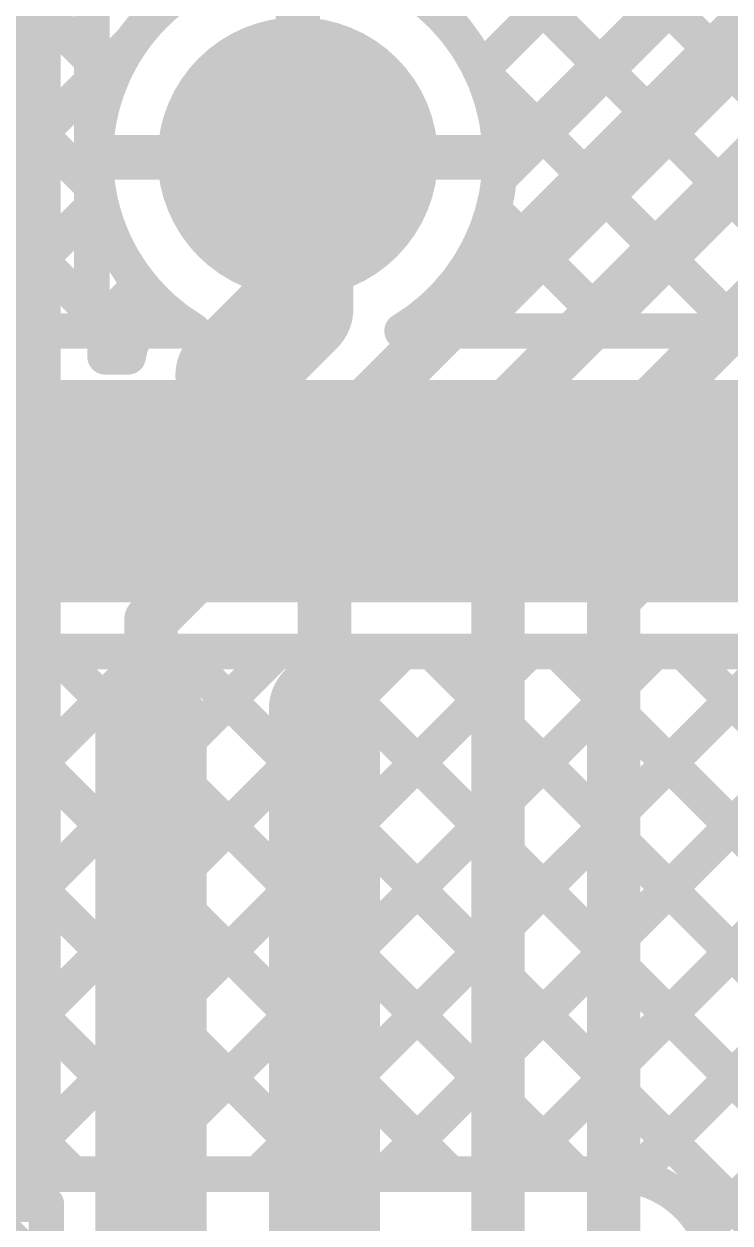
# Model space of a CAD drawing. Header units: millimetres. Extents: x 3.9 to 7.44, y 1.03 to 3.16.
# Drawn here: x 5.5685 to 5.7271, y 2.0745 to 2.344 of the extents above; entities that cross this region are included whole.
import ezdxf

# ---------------------------------------------------------------- set-up
doc = ezdxf.new("R2010")
doc.units = ezdxf.units.MM
doc.header["$MEASUREMENT"] = 0
for name, color, linetype in [('BottomLayer', 5, 'Continuous'), ('MultiLayer', 9, 'Continuous'), ('TopLayer', 1, 'Continuous'), ('TopPaste', 8, 'Continuous'), ('TopSolder', 216, 'Continuous'), ('ViaHoleLayer', 16, 'Continuous')]:
    doc.layers.add(name, color=color, linetype=linetype)

# ---------------------------------------------------------------- blocks, each defined once
blk = doc.blocks.new('PIC16F15355_I_SS_36')
at = {"layer": 'TopLayer'}
for points in [[(-0.10728, 0.07283), (-0.17618, 0.07283), (-0.10728, 0.05512), (-0.17618, 0.05512)], [(-0.10728, 0.04724), (-0.17618, 0.04724), (-0.10728, 0.02953), (-0.17618, 0.02953)], [(-0.10728, 0.02165), (-0.17618, 0.02165), (-0.10728, 0.00394), (-0.17618, 0.00394)], [(-0.10728, -0.00394), (-0.17618, -0.00394), (-0.10728, -0.02165), (-0.17618, -0.02165)], [(-0.10728, -0.02953), (-0.17618, -0.02953), (-0.10728, -0.04724), (-0.17618, -0.04724)], [(-0.10728, -0.05512), (-0.17618, -0.05512), (-0.10728, -0.07283), (-0.17618, -0.07283)], [(-0.10728, -0.08071), (-0.17618, -0.08071), (-0.10728, -0.09843), (-0.17618, -0.09843)], [(-0.10728, -0.1063), (-0.17618, -0.1063), (-0.10728, -0.12402), (-0.17618, -0.12402)], [(-0.10728, -0.13189), (-0.17618, -0.13189), (-0.10728, -0.14961), (-0.17618, -0.14961)], [(-0.10728, -0.15748), (-0.17618, -0.15748), (-0.10728, -0.1752), (-0.17618, -0.1752)]]:
    blk.add_solid(points, dxfattribs=at)
at = {"layer": 'TopPaste'}
for points in [[(-0.10728, 0.07283), (-0.17618, 0.07283), (-0.10728, 0.05512), (-0.17618, 0.05512)], [(-0.10728, 0.04724), (-0.17618, 0.04724), (-0.10728, 0.02953), (-0.17618, 0.02953)], [(-0.10728, 0.02165), (-0.17618, 0.02165), (-0.10728, 0.00394), (-0.17618, 0.00394)], [(-0.10728, -0.00394), (-0.17618, -0.00394), (-0.10728, -0.02165), (-0.17618, -0.02165)], [(-0.10728, -0.02953), (-0.17618, -0.02953), (-0.10728, -0.04724), (-0.17618, -0.04724)], [(-0.10728, -0.05512), (-0.17618, -0.05512), (-0.10728, -0.07283), (-0.17618, -0.07283)], [(-0.10728, -0.08071), (-0.17618, -0.08071), (-0.10728, -0.09843), (-0.17618, -0.09843)], [(-0.10728, -0.1063), (-0.17618, -0.1063), (-0.10728, -0.12402), (-0.17618, -0.12402)], [(-0.10728, -0.13189), (-0.17618, -0.13189), (-0.10728, -0.14961), (-0.17618, -0.14961)], [(-0.10728, -0.15748), (-0.17618, -0.15748), (-0.10728, -0.1752), (-0.17618, -0.1752)]]:
    blk.add_solid(points, dxfattribs=at)
at = {"layer": 'TopSolder'}
for points in [[(-0.10328, 0.10243), (-0.18018, 0.10243), (-0.10328, 0.07671), (-0.18018, 0.07671)], [(-0.10328, 0.07683), (-0.18018, 0.07683), (-0.10328, 0.05112), (-0.18018, 0.05112)], [(-0.10328, 0.05124), (-0.18018, 0.05124), (-0.10328, 0.02553), (-0.18018, 0.02553)], [(-0.10328, 0.02565), (-0.18018, 0.02565), (-0.10328, -0.00006), (-0.18018, -0.00006)], [(-0.10328, 0.00006), (-0.18018, 0.00006), (-0.10328, -0.02565), (-0.18018, -0.02565)], [(-0.10328, -0.02553), (-0.18018, -0.02553), (-0.10328, -0.05124), (-0.18018, -0.05124)], [(-0.10328, -0.05112), (-0.18018, -0.05112), (-0.10328, -0.07683), (-0.18018, -0.07683)], [(-0.10328, -0.07671), (-0.18018, -0.07671), (-0.10328, -0.10243), (-0.18018, -0.10243)], [(-0.10328, -0.1023), (-0.18018, -0.1023), (-0.10328, -0.12802), (-0.18018, -0.12802)], [(-0.10328, -0.12789), (-0.18018, -0.12789), (-0.10328, -0.15361), (-0.18018, -0.15361)], [(-0.10328, -0.15348), (-0.18018, -0.15348), (-0.10328, -0.1792), (-0.18018, -0.1792)]]:
    blk.add_solid(points, dxfattribs=at)

msp = doc.modelspace()

# ---------------------------------------------------------------- linework, layer by layer
at = {"layer": 'BottomLayer'}
for points, const_width in [([(5.67109, 2.33354), (5.968, 2.63046)], 0.008), ([(5.67527, 2.30944), (5.968, 2.60217)], 0.008), ([(5.66911, 2.275), (5.968, 2.57389)], 0.008), ([(5.48524, 2.5475), (5.75774, 2.275)], 0.008), ([(5.6974, 2.275), (5.968, 2.5456)], 0.008), ([(5.72568, 2.275), (5.968, 2.51732)], 0.008), ([(5.46337, 2.45623), (5.58803, 2.33157)], 0.008), ([(5.45843, 2.43288), (5.58519, 2.30612)], 0.008), ([(5.44506, 2.41797), (5.58803, 2.275)], 0.008), ([(5.49941, 2.275), (5.63599, 2.41158)], 0.008), ([(5.64958, 2.41144), (5.78602, 2.275)], 0.008), ([(5.63, 2.314), (5.63, 2.3555)], 0.01), ([(5.52769, 2.275), (5.59261, 2.33991)], 0.008), ([(5.67124, 2.33321), (5.72945, 2.275)], 0.008), ([(5.5885, 2.314), (5.63, 2.314)], 0.01), ([(5.63, 2.314), (5.6715, 2.314)], 0.01), ([(5.55598, 2.275), (5.5855, 2.30453)], 0.008), ([(5.67395, 2.30222), (5.70117, 2.275)], 0.008), ([(5.58426, 2.275), (5.59464, 2.28538)], 0.008), ([(5.66405, 2.28383), (5.67288, 2.275)], 0.008), ([(5.368, 2.275), (5.60657, 2.275)], 0.008), ([(5.65343, 2.275), (5.85009, 2.275)], 0.008), ([(5.332, 2.239), (5.865, 2.239)], 0.05), ([(5.28136, 1.88724), (5.59711, 2.203)], 0.008), ([(5.35458, 2.203), (5.865, 2.203)], 0.008), ([(5.46204, 2.203), (5.57954, 2.0855)], 0.008), ([(5.46849, 2.10266), (5.56883, 2.203)], 0.008), ([(5.49032, 2.203), (5.60782, 2.0855)], 0.008), ([(5.50534, 2.08294), (5.6254, 2.203)], 0.008), ([(5.51861, 2.203), (5.63611, 2.0855)], 0.008), ([(5.53618, 2.0855), (5.65368, 2.203)], 0.008), ([(5.54689, 2.203), (5.66439, 2.0855)], 0.008), ([(5.56447, 2.0855), (5.68197, 2.203)], 0.008), ([(5.57518, 2.203), (5.69268, 2.0855)], 0.008), ([(5.59275, 2.0855), (5.71025, 2.203)], 0.008), ([(5.60346, 2.203), (5.894, 1.91246)], 0.008), ([(5.62103, 2.0855), (5.73853, 2.203)], 0.008), ([(5.63175, 2.203), (5.894, 1.94075)], 0.008), ([(5.64932, 2.0855), (5.76682, 2.203)], 0.008), ([(5.66003, 2.203), (5.894, 1.96903)], 0.008), ([(5.6776, 2.0855), (5.7951, 2.203)], 0.008), ([(5.68831, 2.203), (5.88859, 2.00272)], 0.008), ([(5.70546, 2.08507), (5.82339, 2.203)], 0.008), ([(5.7166, 2.203), (5.89569, 2.02391)], 0.008), ([(5.72173, 2.07306), (5.85167, 2.203)], 0.008), ([(5.516, 2.0855), (5.701, 2.0855)], 0.008)]:
    msp.add_lwpolyline(points, dxfattribs=dict(at, const_width=const_width))
at = {"layer": 'BottomLayer', "const_width": 0.008}
for points in [[(5.60657, 2.275, -1.714826), (5.6755, 2.314)], [(5.6755, 2.314, -0.263304), (5.65343, 2.275)], [(5.701, 2.0855, -0.414214), (5.7245, 2.062)]]:
    msp.add_lwpolyline(points, format="xyb", dxfattribs=at)
at = {"layer": 'BottomLayer'}
for points, const_width in [([(5.61425, 2.314, 1), (5.64575, 2.314, 1)], 0.0315), ([(5.59061, 2.33991, 1), (5.59461, 2.33991, 1)], 0.004), ([(5.66909, 2.33354, 1), (5.67309, 2.33354, 1)], 0.004), ([(5.66924, 2.33321, 1), (5.67324, 2.33321, 1)], 0.004), ([(5.58603, 2.33157, 1), (5.59003, 2.33157, 1)], 0.004), ([(5.586, 2.314, 1), (5.591, 2.314, 1)], 0.005), ([(5.6275, 2.314, 1), (5.6325, 2.314, 1)], 0.005), ([(5.6275, 2.314, 1), (5.6325, 2.314, 1)], 0.005), ([(5.6275, 2.314, 1), (5.6325, 2.314, 1)], 0.005), ([(5.669, 2.314, 1), (5.674, 2.314, 1)], 0.005), ([(5.6735, 2.314, 1), (5.6775, 2.314, 1)], 0.004), ([(5.6735, 2.314, 1), (5.6775, 2.314, 1)], 0.004), ([(5.67327, 2.30944, 1), (5.67727, 2.30944, 1)], 0.004), ([(5.58319, 2.30612, 1), (5.58719, 2.30612, 1)], 0.004), ([(5.5835, 2.30453, 1), (5.5875, 2.30453, 1)], 0.004), ([(5.67195, 2.30222, 1), (5.67595, 2.30222, 1)], 0.004), ([(5.59264, 2.28538, 1), (5.59664, 2.28538, 1)], 0.004), ([(5.66205, 2.28383, 1), (5.66605, 2.28383, 1)], 0.004), ([(5.58226, 2.275, 1), (5.58626, 2.275, 1)], 0.004), ([(5.58603, 2.275, 1), (5.59003, 2.275, 1)], 0.004), ([(5.60457, 2.275, 1), (5.60857, 2.275, 1)], 0.004), ([(5.60457, 2.275, 1), (5.60857, 2.275, 1)], 0.004), ([(5.65143, 2.275, 1), (5.65543, 2.275, 1)], 0.004), ([(5.65143, 2.275, 1), (5.65543, 2.275, 1)], 0.004), ([(5.66711, 2.275, 1), (5.67111, 2.275, 1)], 0.004), ([(5.67088, 2.275, 1), (5.67488, 2.275, 1)], 0.004), ([(5.6954, 2.275, 1), (5.6994, 2.275, 1)], 0.004), ([(5.69917, 2.275, 1), (5.70317, 2.275, 1)], 0.004), ([(5.72368, 2.275, 1), (5.72768, 2.275, 1)], 0.004), ([(5.72745, 2.275, 1), (5.73145, 2.275, 1)], 0.004), ([(5.56683, 2.203, 1), (5.57083, 2.203, 1)], 0.004), ([(5.57318, 2.203, 1), (5.57718, 2.203, 1)], 0.004), ([(5.59511, 2.203, 1), (5.59911, 2.203, 1)], 0.004), ([(5.60146, 2.203, 1), (5.60546, 2.203, 1)], 0.004), ([(5.6234, 2.203, 1), (5.6274, 2.203, 1)], 0.004), ([(5.62975, 2.203, 1), (5.63375, 2.203, 1)], 0.004), ([(5.65168, 2.203, 1), (5.65568, 2.203, 1)], 0.004), ([(5.65803, 2.203, 1), (5.66203, 2.203, 1)], 0.004), ([(5.67997, 2.203, 1), (5.68397, 2.203, 1)], 0.004), ([(5.68631, 2.203, 1), (5.69031, 2.203, 1)], 0.004), ([(5.70825, 2.203, 1), (5.71225, 2.203, 1)], 0.004), ([(5.7146, 2.203, 1), (5.7186, 2.203, 1)], 0.004), ([(5.57754, 2.0855, 1), (5.58154, 2.0855, 1)], 0.004), ([(5.59075, 2.0855, 1), (5.59475, 2.0855, 1)], 0.004), ([(5.60582, 2.0855, 1), (5.60982, 2.0855, 1)], 0.004), ([(5.61903, 2.0855, 1), (5.62303, 2.0855, 1)], 0.004), ([(5.63411, 2.0855, 1), (5.63811, 2.0855, 1)], 0.004), ([(5.64732, 2.0855, 1), (5.65132, 2.0855, 1)], 0.004), ([(5.66239, 2.0855, 1), (5.66639, 2.0855, 1)], 0.004), ([(5.6756, 2.0855, 1), (5.6796, 2.0855, 1)], 0.004), ([(5.69068, 2.0855, 1), (5.69468, 2.0855, 1)], 0.004), ([(5.699, 2.0855, 1), (5.703, 2.0855, 1)], 0.004), ([(5.699, 2.0855, 1), (5.703, 2.0855, 1)], 0.004), ([(5.70346, 2.08507, 1), (5.70746, 2.08507, 1)], 0.004), ([(5.71973, 2.07306, 1), (5.72373, 2.07306, 1)], 0.004)]:
    msp.add_lwpolyline(points, format="xyb", close=True, dxfattribs=dict(at, const_width=const_width))
at = {"layer": 'MultiLayer', "const_width": 0.0315}
msp.add_lwpolyline([(5.61425, 2.314, 1), (5.64575, 2.314, 1)], format="xyb", close=True, dxfattribs=at)
at = {"layer": 'TopLayer'}
for points, const_width in [([(5.67109, 2.33354), (5.76104, 2.4235)], 0.008), ([(5.6329, 2.39984), (5.69785, 2.33489)], 0.008), ([(5.67547, 2.31251), (5.72953, 2.36657)], 0.008), ([(5.597, 2.21), (5.74157, 2.35457)], 0.012), ([(5.63, 2.314), (5.63, 2.3555)], 0.01), ([(5.58372, 2.33471), (5.58372, 2.34883)], 0.008), ([(5.58372, 2.33471), (5.58372, 2.34883)], 0.008), ([(5.58372, 2.33102), (5.59261, 2.33991)], 0.008), ([(5.58372, 2.33588), (5.58803, 2.33157)], 0.008), ([(5.58372, 2.32324), (5.58372, 2.33471)], 0.008), ([(5.67124, 2.33321), (5.68371, 2.32075)], 0.008), ([(5.636, 2.217), (5.748, 2.329)], 0.012), ([(5.58372, 2.30912), (5.58372, 2.32324)], 0.008), ([(5.58372, 2.30912), (5.58372, 2.32324)], 0.008), ([(5.63, 2.28), (5.63, 2.314)], 0.025), ([(5.5885, 2.314), (5.63, 2.314)], 0.01), ([(5.63, 2.314), (5.6715, 2.314)], 0.01), ([(5.58372, 2.29765), (5.58372, 2.30912)], 0.008), ([(5.675, 2.224), (5.75439, 2.30339)], 0.012), ([(5.58372, 2.28353), (5.58372, 2.29765)], 0.008), ([(5.58372, 2.28353), (5.58372, 2.29765)], 0.008), ([(5.615, 2.265), (5.63, 2.28)], 0.025), ([(5.58372, 2.27506), (5.58372, 2.28353)], 0.008), ([(5.58432, 2.27506), (5.59464, 2.28538)], 0.008), ([(5.58372, 2.27931), (5.59223, 2.2708)], 0.008), ([(5.701, 2.215), (5.7638, 2.2778)], 0.012), ([(5.58672, 2.2692), (5.58672, 2.27506)], 0.008), ([(5.58672, 2.2692), (5.59188, 2.2692)], 0.008), ([(5.6022, 2.2522), (5.615, 2.265)], 0.012), ([(5.53827, 2.2522), (5.6022, 2.2522)], 0.012), ([(5.675, 1.993), (5.675, 2.224)], 0.012), ([(5.636, 2.19), (5.636, 2.217)], 0.012), ([(5.701, 2.062), (5.701, 2.215)], 0.012), ([(5.597, 2.187), (5.597, 2.21)], 0.012), ([(5.636, 1.841), (5.636, 2.19)], 0.025), ([(5.597, 1.894), (5.597, 2.187)], 0.025), ([(5.49282, 2.0788), (5.5735, 2.0788)], 0.008), ([(5.55795, 2.0788), (5.5735, 2.06326)], 0.008), ([(5.5735, 1.90373), (5.5735, 2.0788)], 0.008)]:
    msp.add_lwpolyline(points, dxfattribs=dict(at, const_width=const_width))
at = {"layer": 'TopLayer', "const_width": 0.008}
for points in [[(5.59822, 2.28145, -1.506313), (5.6755, 2.314)], [(5.59188, 2.2692, -0.149954), (5.59822, 2.28145)]]:
    msp.add_lwpolyline(points, format="xyb", dxfattribs=at)
at = {"layer": 'TopLayer'}
for points, const_width in [([(5.61425, 2.314, 1), (5.64575, 2.314, 1)], 0.0315), ([(5.59061, 2.33991, 1), (5.59461, 2.33991, 1)], 0.004), ([(5.58172, 2.33588, 1), (5.58572, 2.33588, 1)], 0.004), ([(5.58172, 2.33471, 1), (5.58572, 2.33471, 1)], 0.004), ([(5.58172, 2.33471, 1), (5.58572, 2.33471, 1)], 0.004), ([(5.58172, 2.33471, 1), (5.58572, 2.33471, 1)], 0.004), ([(5.69585, 2.33489, 1), (5.69985, 2.33489, 1)], 0.004), ([(5.66909, 2.33354, 1), (5.67309, 2.33354, 1)], 0.004), ([(5.66924, 2.33321, 1), (5.67324, 2.33321, 1)], 0.004), ([(5.58172, 2.33102, 1), (5.58572, 2.33102, 1)], 0.004), ([(5.58603, 2.33157, 1), (5.59003, 2.33157, 1)], 0.004), ([(5.58172, 2.32324, 1), (5.58572, 2.32324, 1)], 0.004), ([(5.58172, 2.32324, 1), (5.58572, 2.32324, 1)], 0.004), ([(5.58172, 2.32324, 1), (5.58572, 2.32324, 1)], 0.004), ([(5.62375, 2.314, 1), (5.63625, 2.314, 1)], 0.0125), ([(5.68171, 2.32075, 1), (5.68571, 2.32075, 1)], 0.004), ([(5.586, 2.314, 1), (5.591, 2.314, 1)], 0.005), ([(5.6275, 2.314, 1), (5.6325, 2.314, 1)], 0.005), ([(5.6275, 2.314, 1), (5.6325, 2.314, 1)], 0.005), ([(5.6275, 2.314, 1), (5.6325, 2.314, 1)], 0.005), ([(5.669, 2.314, 1), (5.674, 2.314, 1)], 0.005), ([(5.6735, 2.314, 1), (5.6775, 2.314, 1)], 0.004), ([(5.67347, 2.31251, 1), (5.67747, 2.31251, 1)], 0.004), ([(5.58172, 2.30912, 1), (5.58572, 2.30912, 1)], 0.004), ([(5.58172, 2.30912, 1), (5.58572, 2.30912, 1)], 0.004), ([(5.58172, 2.30912, 1), (5.58572, 2.30912, 1)], 0.004), ([(5.58172, 2.29765, 1), (5.58572, 2.29765, 1)], 0.004), ([(5.58172, 2.29765, 1), (5.58572, 2.29765, 1)], 0.004), ([(5.58172, 2.29765, 1), (5.58572, 2.29765, 1)], 0.004), ([(5.62375, 2.28, 1), (5.63625, 2.28, 1)], 0.0125), ([(5.62375, 2.28, 1), (5.63625, 2.28, 1)], 0.0125), ([(5.58172, 2.28353, 1), (5.58572, 2.28353, 1)], 0.004), ([(5.58172, 2.28353, 1), (5.58572, 2.28353, 1)], 0.004), ([(5.58172, 2.28353, 1), (5.58572, 2.28353, 1)], 0.004), ([(5.59264, 2.28538, 1), (5.59664, 2.28538, 1)], 0.004), ([(5.59622, 2.28145, 1), (5.60022, 2.28145, 1)], 0.004), ([(5.59622, 2.28145, 1), (5.60022, 2.28145, 1)], 0.004), ([(5.58172, 2.27931, 1), (5.58572, 2.27931, 1)], 0.004), ([(5.58172, 2.27506, 1), (5.58572, 2.27506, 1)], 0.004), ([(5.58232, 2.27506, 1), (5.58632, 2.27506, 1)], 0.004), ([(5.58472, 2.27506, 1), (5.58872, 2.27506, 1)], 0.004), ([(5.60875, 2.265, 1), (5.62125, 2.265, 1)], 0.0125), ([(5.59023, 2.2708, 1), (5.59423, 2.2708, 1)], 0.004), ([(5.58472, 2.2692, 1), (5.58872, 2.2692, 1)], 0.004), ([(5.58472, 2.2692, 1), (5.58872, 2.2692, 1)], 0.004), ([(5.58988, 2.2692, 1), (5.59388, 2.2692, 1)], 0.004), ([(5.58988, 2.2692, 1), (5.59388, 2.2692, 1)], 0.004), ([(5.612, 2.265, 1), (5.618, 2.265, 1)], 0.006), ([(5.5992, 2.2522, 1), (5.6052, 2.2522, 1)], 0.006), ([(5.5992, 2.2522, 1), (5.6052, 2.2522, 1)], 0.006), ([(5.672, 2.224, 1), (5.678, 2.224, 1)], 0.006), ([(5.672, 2.224, 1), (5.678, 2.224, 1)], 0.006), ([(5.633, 2.217, 1), (5.639, 2.217, 1)], 0.006), ([(5.633, 2.217, 1), (5.639, 2.217, 1)], 0.006), ([(5.698, 2.215, 1), (5.704, 2.215, 1)], 0.006), ([(5.698, 2.215, 1), (5.704, 2.215, 1)], 0.006), ([(5.594, 2.21, 1), (5.6, 2.21, 1)], 0.006), ([(5.594, 2.21, 1), (5.6, 2.21, 1)], 0.006), ([(5.62975, 2.19, 1), (5.64225, 2.19, 1)], 0.0125), ([(5.59075, 2.187, 1), (5.60325, 2.187, 1)], 0.0125), ([(5.633, 2.19, 1), (5.639, 2.19, 1)], 0.006), ([(5.594, 2.187, 1), (5.6, 2.187, 1)], 0.006), ([(5.5715, 2.0788, 1), (5.5755, 2.0788, 1)], 0.004), ([(5.5715, 2.0788, 1), (5.5755, 2.0788, 1)], 0.004)]:
    msp.add_lwpolyline(points, format="xyb", close=True, dxfattribs=dict(at, const_width=const_width))
at = {"layer": 'ViaHoleLayer', "const_width": 0.01575}
msp.add_lwpolyline([(5.62213, 2.314, 1), (5.63787, 2.314, 1)], format="xyb", close=True, dxfattribs=at)

# ---------------------------------------------------------------- block references
msp.add_blockref('PIC16F15355_I_SS_36', (5.68, 2.265))

doc.saveas('drawing.dxf')
